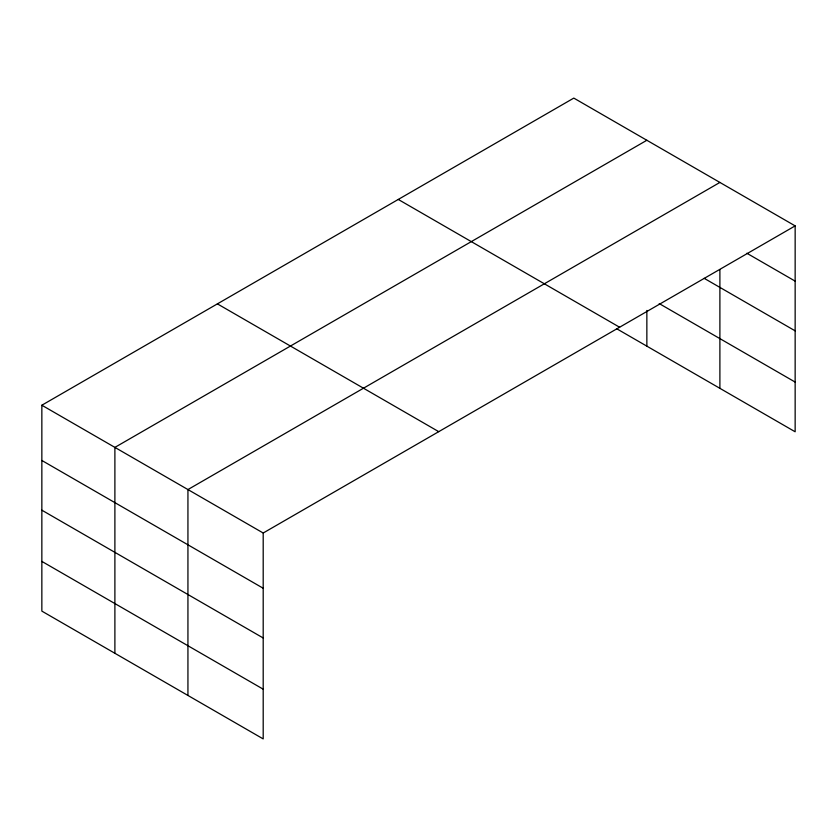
<?xml version="1.0" encoding="UTF-8"?>
<svg xmlns="http://www.w3.org/2000/svg" width="837" height="837" viewBox="0 0 837 837"><rect width="100%" height="100%" fill="white"/><g stroke="black" fill="none" stroke-linecap="round" stroke-linejoin="round"><path stroke-width="1.26" d="M41.85 405.223L263.195 533.012L263.195 738.904L41.85 611.115L41.85 405.223L573.805 98.096L795.15 225.885L795.15 431.777L616.513 328.638M646.855 140.271L114.889 447.397L114.889 653.278M719.893 182.435L187.938 489.561L187.938 695.453M263.195 533.012L795.15 225.885M746.855 253.245L795.15 281.127M704.158 278.313L795.15 330.845M659.211 303.58L795.15 382.07M398.266 199.447L619.6 327.236M217.4 303.873L438.734 431.662M41.85 460.465L263.195 588.254M41.85 510.183L263.195 637.972M41.85 561.397L263.195 689.186M719.893 269.556L719.893 388.326M646.855 310.464L646.855 346.162"/></g></svg>
